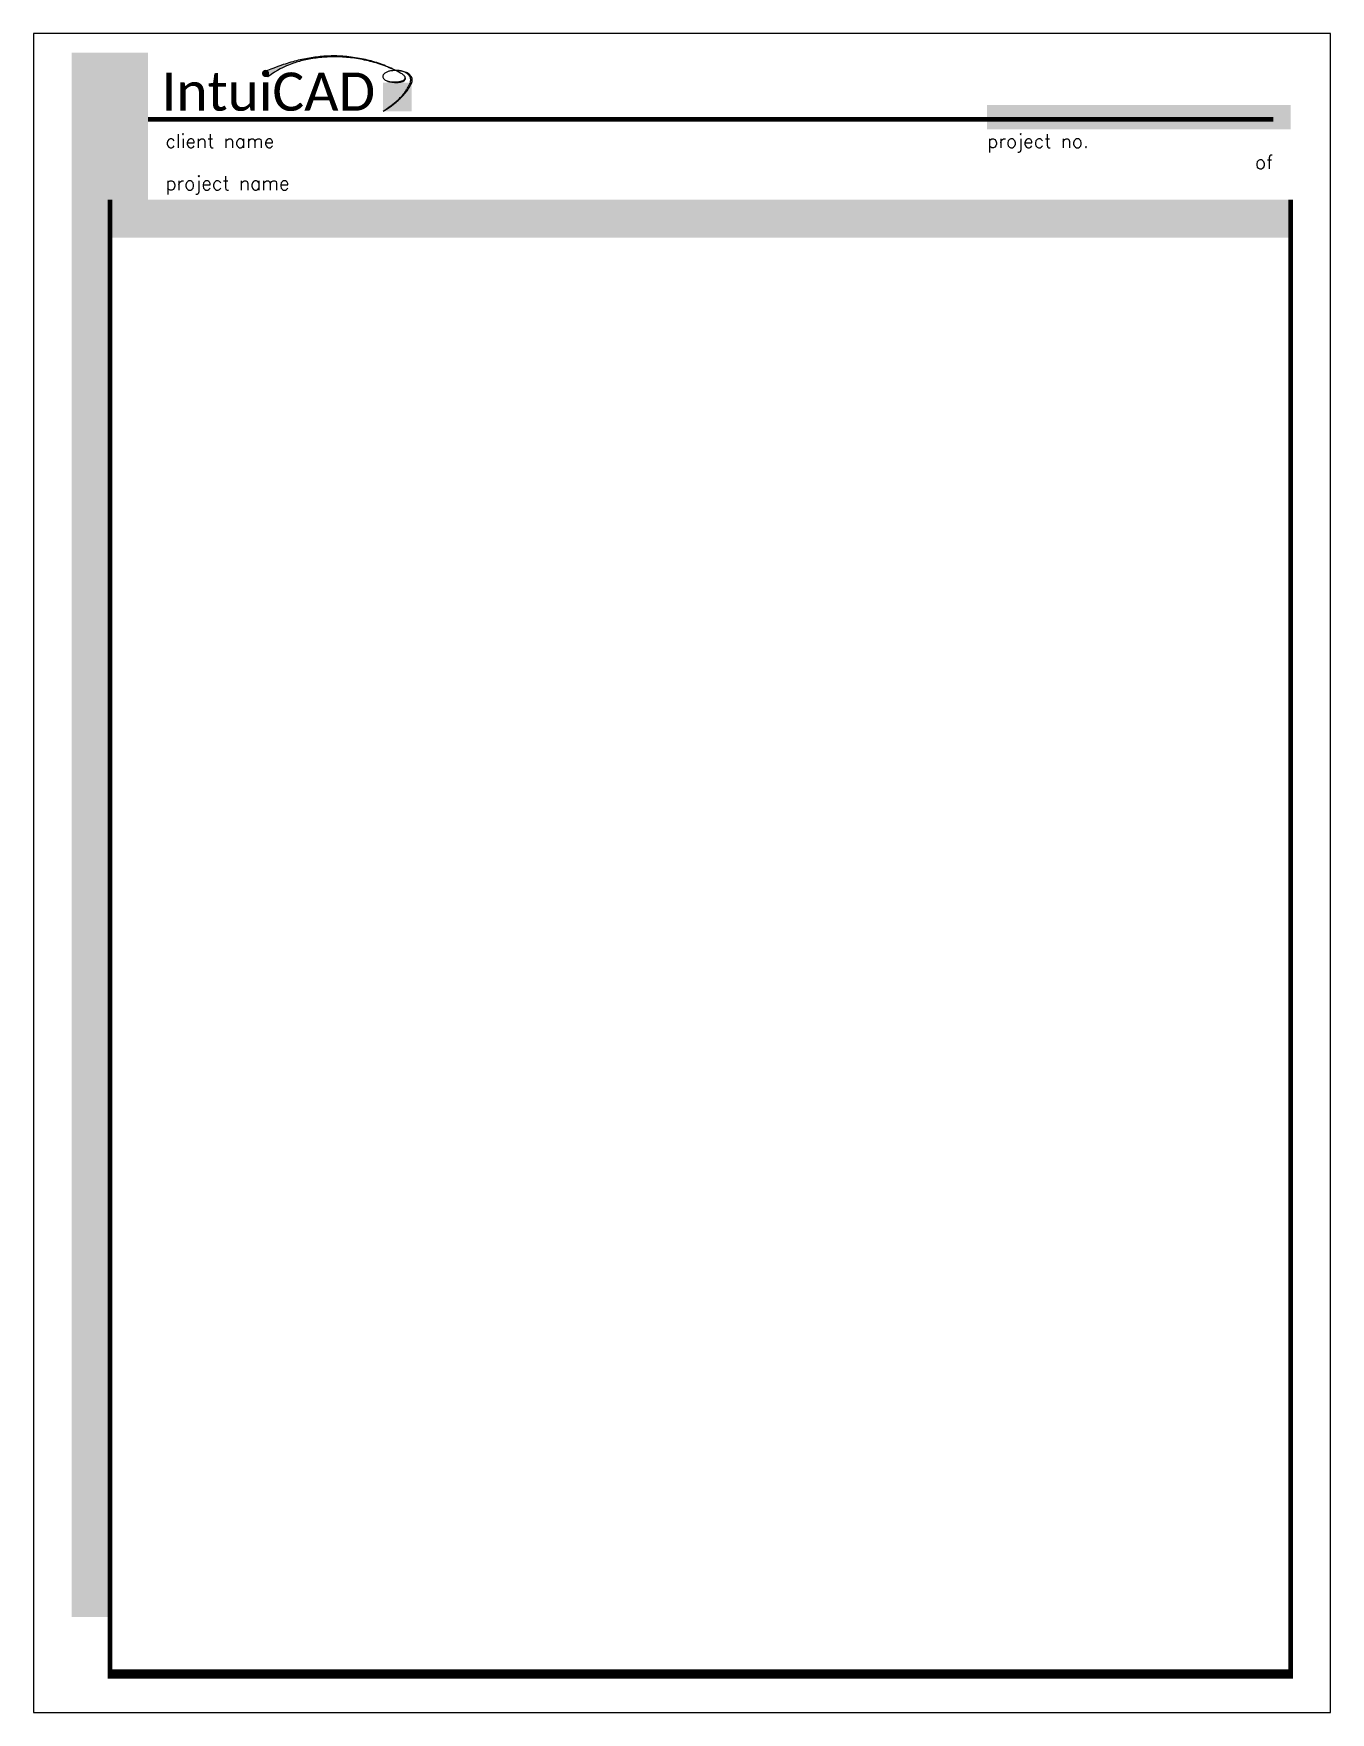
# Model space of a CAD drawing. Header units: inches. Extents: x 0 to 8.5, y 0 to 11.
import ezdxf
from ezdxf.enums import TextEntityAlignment as Align

# ---------------------------------------------------------------- set-up
doc = ezdxf.new("R2010")
doc.units = ezdxf.units.IN
doc.header["$MEASUREMENT"] = 0
doc.layers.get('0').update_dxf_attribs({"linetype": 'CONTINUOUS'})
doc.layers.get('DefPoints').update_dxf_attribs({"linetype": 'CONTINUOUS'})
doc.styles.add('Calibri', font='CALIBRI.TTF')
doc.styles.get("Standard").update_dxf_attribs({"font": 'SIMPLEX.SHX'})

# ---------------------------------------------------------------- blocks, each defined once
blk = doc.blocks.new('*U1')
for points in [[(-0.09257166991550825, 0.2744592406077828), (-0.07362828717787495, 0.2862810298870979), (-0.05649491183353372, 0.2960435848072454), (-0.04094859119698746, 0.3040780748899046), (-0.0267663725827022, 0.3107156696566769), (-0.0137253033052257, 0.3162875386292381), (-0.001602430678993794, 0.3211248513291993), (0.009808986043091328, 0.3255101506817617), (0.02065083985480787, 0.3295314732261438), (0.03104881181136643, 0.3332282289049919), (0.04112858296830268, 0.33663982766112), (0.05101583438078239, 0.3398056794371946), (0.06083624710429147, 0.3427651941760033), (0.07071550219418887, 0.345557781820248), (0.08077928070563145, 0.3482228523126238), (0.09112726089960133, 0.3507921085357371), (0.1017551098574999, 0.3532664251312108), (0.1126324918667377, 0.3556389696806503), (0.1237290712142799, 0.3579029097655679), (0.1350145121871243, 0.3600514129674366), (0.146458479072432, 0.3620776468678386), (0.1580306361572769, 0.3639747790482799), (0.1697006477287838, 0.3657359770902717), (0.1814430632437311, 0.3673552089278047), (0.1932519728385521, 0.3688296439048235), (0.2051263518191885, 0.3701572517176759), (0.217065175491702, 0.3713360020627627), (0.2290674191621572, 0.3723638646364256), (0.2411320581365849, 0.373238809135084), (0.2532580677211996, 0.3739588052550857), (0.2654444232218586, 0.3745218226928309), (0.2776921801281192, 0.3749254028562259), (0.2900107146632763, 0.3751653739993426), (0.3024114832339287, 0.3752371360877866), (0.3149059422468398, 0.3751360890871656), (0.3275055481085373, 0.3748576329630833), (0.3402217572257685, 0.3743971676811526), (0.3530660260053332, 0.3737500932069686), (0.3660498108537263, 0.3729118095061521), (0.3791760702903036, 0.3718792041726475), (0.3924137712860146, 0.3706551153137347), (0.4057233829239669, 0.3692438686650545), (0.4190653742873548, 0.3676497899622904), (0.4324002144599973, 0.3658772049409968), (0.4456883725249675, 0.3639304393368716), (0.4588903175655658, 0.3618138188855458), (0.47196651866535, 0.3595316693226236), (0.4848884874114893, 0.3570866059214195), (0.4976719054062327, 0.3544744021058488), (0.5103434967559691, 0.351689120837448), (0.5229299855671089, 0.3487248250777473), (0.5354580959458867, 0.3455755777883338), (0.5479545519983505, 0.3422354419307956), (0.560446077831061, 0.338698480466598), (0.5729593975500623, 0.3349587563573984), (0.5855086289713564, 0.3310150156456571), (0.5980574647479281, 0.3268847366980179), (0.6105569912428078, 0.3225900809620406), (0.6229582948187292, 0.3181532098852164), (0.6352124618384632, 0.3135962849151932), (0.6472705786645744, 0.308941467499583), (0.6590837316601369, 0.3042109190858042), (0.6706030071876131, 0.2994268011215668), (0.6817733560018376, 0.2946137280219991), (0.692515186424803, 0.289806126072687), (0.7011975274805923, 0.2857608367724866), (0.7015368407384212, 0.2857692370773943), (0.7017117840701587, 0.2857686693683039), (0.6928283228989472, 0.2900534278244615), (0.6822706051251713, 0.295006434044577), (0.6713452566078014, 0.3000129978666513), (0.6601369402203853, 0.3050414785300806), (0.6486912682448877, 0.3100537112721469), (0.6370440903147442, 0.3150099003295574), (0.6252312560636991, 0.3198702499390551), (0.6132886151256814, 0.3245949643372397), (0.6012520171342316, 0.3291442477609348), (0.5891573117232293, 0.3334783044468228), (0.5770403485264227, 0.3375573386315596), (0.5649248629659614, 0.3413530392189674), (0.5527861336181977, 0.3448830337810076), (0.5405873248479872, 0.3481764345566667), (0.5282916010202535, 0.3512623537849358), (0.5158621264996094, 0.3541699037048529), (0.5032620656511885, 0.3569281965553781), (0.4904545828398265, 0.3595663445755006), (0.477402842430125, 0.3621134600043279), (0.464086367159097, 0.3645896487073657), (0.4505501132517115, 0.3669789910568557), (0.4368553953049342, 0.3692565610514498), (0.4230635279159466, 0.3713974326899274), (0.4092358256816834, 0.3733766799710754), (0.3954336031990305, 0.3751693768936075), (0.3817181750652182, 0.3767505974562964), (0.368150855877302, 0.3780954156578646), (0.3547813079493999, 0.3791853506194149), (0.3416125844656667, 0.3800277019513567), (0.3286360863269807, 0.3806362143864748), (0.3158432144348332, 0.3810246326574998), (0.3032253696902428, 0.3812067014972031), (0.2907739529945604, 0.3811961656383414), (0.2784803652489122, 0.3810067698136699), (0.2663360073544024, 0.3806522587559451), (0.2543289806289516, 0.3801445369167), (0.2424341880564828, 0.3794881476225429), (0.2306232330376027, 0.3786857939188613), (0.2188677189726588, 0.3777401788510293), (0.207139249262292, 0.3766540054644443), (0.1954094273072188, 0.3754299768044635), (0.1836498565077435, 0.3740707959165102), (0.1718321402643556, 0.372579165845929), (0.1599349879976107, 0.3709565835137214), (0.147965533207136, 0.3691997213432217), (0.1359380154122373, 0.3673040456333254), (0.1238666741325468, 0.3652650226830296), (0.1117657488874287, 0.36307811879123), (0.09964947919643763, 0.3607388002568515), (0.08753210457904015, 0.3582425333788652), (0.07542786455463946, 0.3555847844561599), (0.06334281255120688, 0.3527614970293236), (0.05125025763115476, 0.3497705236056783), (0.03911532276516161, 0.3466101939340769), (0.02690313092411023, 0.3432788377634672), (0.0145788050787462, 0.3397747848427377), (0.002107468199909257, 0.3360963649207864), (-0.01054575674162705, 0.3322419077465888), (-0.02341574677497682, 0.3282097430690429), (-0.03658363390940467, 0.3239696805257655), (-0.05031557007451182, 0.3193774493092745), (-0.06492396217977381, 0.3142602585008616), (-0.0807212171347883, 0.3084453171817119), (-0.0980197418490788, 0.3017598344331329), (-0.1171319432321355, 0.2940310193363649), (-0.1383702281936053, 0.2850860809726488), (-0.1620470036429528, 0.2747522284232069), (-0.1367802683126554, 0.2433132808851095), (-0.1135480127319334, 0.2602470474476677)], [(0.7637003142348578, 0.2264638518065469), (0.764654977692052, 0.2291973589035301), (0.7651237747144936, 0.2319941280491689), (0.7651638486975917, 0.2348304144370479), (0.7648323430367486, 0.2376824732607261), (0.7641619986209492, 0.2405361754793063), (0.7630879463134851, 0.2434158551138834), (0.7615209144712268, 0.2463554619510724), (0.7593716314510469, 0.2493889457774952), (0.7591409425319765, 0.2496474815884442), (0.7612681762373309, 0.2465746511124687), (0.7626512146453212, 0.2437946139847567), (0.763468484907147, 0.2411376305381543), (0.7637971272307241, 0.2385802720657804), (0.7636979626640353, 0.2361028622256764), (0.763166535615401, 0.2337007341355664), (0.7621820713332196, 0.2313729732780825), (0.7607237950659026, 0.2291186651358643), (0.7587709320618404, 0.2269368951915336), (0.7563027075694438, 0.2248267489277325), (0.7532983468371218, 0.2227873118270995), (0.7497370751132567, 0.2208176693722468), (0.7456046104213075, 0.2189229684902001), (0.7409126418849176, 0.2171326018854494), (0.7356793514028005, 0.2154820237068922), (0.7299229208736079, 0.2140066881033817), (0.7236615321960419, 0.2127420492238157), (0.7169133672687878, 0.2117235612170552), (0.7096966079905914, 0.2109866782319907), (0.7020294362601122, 0.2105668544174968), (0.6939541334448008, 0.2104947983514238), (0.6856093787872864, 0.2107822363275265), (0.6771579509989928, 0.2114361490685344), (0.6687626287913276, 0.2124635172971816), (0.6605861908757032, 0.2138713217361943), (0.6527914159635141, 0.2156665431082914), (0.6455410827661759, 0.2178561621362265), (0.6389979699951068, 0.2204471595427169), (0.6332973824293276, 0.2234342592672807), (0.6284647291184392, 0.226763158116654), (0.624497945179663, 0.2303672961143333), (0.6212630932593207, 0.2343421529072014), (0.621395239456855, 0.2341064715190448), (0.6244984798019934, 0.2302234645424441), (0.6284656529458351, 0.2265146171604213), (0.6332988494329937, 0.2230395854340124), (0.639000159808175, 0.2198580254242435), (0.6455462054815652, 0.2170201855059677), (0.65281173132581, 0.2145386833092422), (0.6606460130790995, 0.2124167287779466), (0.6688983264796625, 0.2106575318559551), (0.6774179472656333, 0.2092643024871554), (0.6860541511753119, 0.2082402506154066), (0.6946562139467966, 0.2075885861845936), (0.7030734113183864, 0.2073125191385881), (0.7111710565354264, 0.2074106239879603), (0.7188786128719366, 0.207862933510027), (0.7261415811092197, 0.2086448450488003), (0.7329054620284766, 0.2097317559482832), (0.7391157564110015, 0.2110990635524974), (0.744717965037987, 0.2127221652054443), (0.7496575886907212, 0.2145764582511429), (0.7538801281504163, 0.2166373400335928), (0.7573496913006822, 0.2188803508717339), (0.7601048144345831, 0.2212816029842299), (0.7622026409475008, 0.2238173515646356)]]:
    blk.add_hatch(color=7).paths.add_polyline_path(points)
h = blk.add_hatch(color=7)
h.paths.add_polyline_path([(0.8099431024236102, 0.227983837890724), (0.8088810167331416, 0.2343884877429645), (0.8067744723771685, 0.2405055730473942), (0.8037280239735481, 0.2463049120876628), (0.7998462261401348, 0.2517563231474151), (0.7952336334947786, 0.2568296245102988), (0.7899948006553476, 0.2614946344599465), (0.7842342822396856, 0.2657211712800165), (0.7780566328656612, 0.2694790532541453), (0.7715626076608225, 0.2727490535380805), (0.764837763791527, 0.2755557647759208), (0.7579638589338696, 0.277934734483881), (0.7510226507639098, 0.2799215101781589), (0.7440958969576964, 0.2815516393749642), (0.7372653551913243, 0.2828606695905007), (0.7306127831408747, 0.28388414834097), (0.7242199384823765, 0.2846576231425821), (0.718147576602081, 0.2852136228223634), (0.7123724437267144, 0.2855726014506517), (0.706850283793187, 0.2857519944086082), (0.7017117840701604, 0.2857686693683028), (0.7018438542455009, 0.2857049679810058), (0.7066915358550562, 0.2856370881274166), (0.7120981272895947, 0.2853740433967529), (0.7177119722598039, 0.2848983199867745), (0.7235697069277408, 0.2841869670148207), (0.7296881810556793, 0.2832176097410894), (0.736005098806738, 0.2819701779971762), (0.7424383779442311, 0.2804251777575375), (0.7489059362315046, 0.278563114996623), (0.7553256914318555, 0.2763644956888933), (0.7616155613086258, 0.2738098258087949), (0.7676934636251379, 0.270879611330783), (0.773477316144693, 0.2675543582293156), (0.778887139796344, 0.2638211404081636), (0.78385136817192, 0.2596933034884283), (0.7883005380289402, 0.2551907610205302), (0.7921651861249576, 0.2503334265548949), (0.7953758492174955, 0.2451412136419446), (0.7978630640641012, 0.239634035832097), (0.7995573674223061, 0.2338318066757805), (0.8003892960496454, 0.2277544397234152), (0.8003195851537287, 0.2214293399133487), (0.7994297637424485, 0.2149138777356503), (0.7978315592737705, 0.2082729150683196), (0.7970675288558519, 0.2059400887983065), (0.80637143213231, 0.2059400887983063), (0.8069596924357311, 0.207527668932159), (0.80885423670322, 0.214486304955344), (0.8098984945015452, 0.2213285219004253)])
h.paths.add_polyline_path([(0.8043642251061868, 0.2005230957075508), (0.80637143213231, 0.2059400887983065), (0.7970675288558523, 0.2059400887983065), (0.7956366992056615, 0.201571313789356), (0.7929569109960842, 0.1948739357767555), (0.7899039221030143, 0.1882456429085206), (0.7865894599844104, 0.1817512970626505), (0.7831252520982243, 0.1754557601171303), (0.7796035922293864, 0.1694088460218166), (0.7760390394705255, 0.163600177014033), (0.7724267192412692, 0.1580043274029979), (0.7687617569611512, 0.1525958714978231), (0.7650392780498084, 0.1473493836077377), (0.7612544079268414, 0.1422394380419365), (0.7574022720118269, 0.1372406091095799), (0.7534779957243197, 0.1323274711198363), (0.7494703367068808, 0.1274726532020116), (0.7453425814936573, 0.1226410037658141), (0.7410516488417228, 0.1177954260410541), (0.736554457508178, 0.112898823257565), (0.731807926250093, 0.1079140986451512), (0.726768973824565, 0.1028041554336476), (0.721394518988686, 0.09753189685286734), (0.7156414804994734, 0.09206022613258402), (0.7094046563550328, 0.08631646774851642), (0.7023303615171331, 0.08008563115966516), (0.6940027901885034, 0.07311714707088046), (0.6840061365719144, 0.06516044618704009), (0.6719245948701006, 0.05596495921300182), (0.6573423592858002, 0.04528011685362465), (0.6398436240217468, 0.03285534981376803), (0.6190125832807226, 0.01844008879830761), (0.640546081738811, 0.03233937682274279), (0.6585072167921561, 0.04433782158417243), (0.6733627622549562, 0.05467605773565221), (0.6855794919414097, 0.06359471993025134), (0.695624179665726, 0.07133444282103651), (0.7039635992421279, 0.07813586106108628), (0.7110645244847703, 0.0842396093034341), (0.7173937292078986, 0.08988632220117387), (0.7233435361766319, 0.09528229562912793), (0.729008463959688, 0.1004964703490836), (0.7344085800766732, 0.1055634483445482), (0.7395639520472393, 0.1105178315990729), (0.74449464739104, 0.1153942220962143), (0.7492207336276745, 0.1202272218194924), (0.7537622782768044, 0.1250514327524441), (0.758139348858018, 0.1299014568786008), (0.7623726328986226, 0.1348112553718892), (0.76648529795615, 0.1398122261675365), (0.770501131595856, 0.1449351263912582), (0.7744439213829711, 0.1502107131686874), (0.7783374548826508, 0.1556697436254508), (0.7822055196601442, 0.1613429748872153), (0.786071903280659, 0.1672611640796122), (0.7899603933093912, 0.1734550683283016), (0.7938659188161782, 0.1799385715918895), (0.7976679748893091, 0.1866580651607326), (0.8012171981216777, 0.193543067158183)])
at = {"color": 7}
blk.add_line((-0.1367802683126559, 0.2433132808851095), (-0.1620470036429532, 0.274752228423206), dxfattribs=at)
for points in [[(0.6190125832807195, 0.0184400887983065), (0.6405460817388132, 0.03233937682274679), (0.6585072167921565, 0.04433782158417321), (0.673362762254954, 0.05467605773565265), (0.6855794919414097, 0.06359471993025223), (0.6956241796657286, 0.07133444282103851), (0.7039635992421168, 0.07813586106107873), (0.7110645244847774, 0.08423960930343966), (0.7173937292079159, 0.08988632220118764), (0.7233435361766422, 0.09528229562913548), (0.7290084639596844, 0.1004964703490752), (0.7344085800766759, 0.1055634483445431), (0.7395639520472496, 0.1105178315990771), (0.7444946473910391, 0.1153942220962134), (0.7492207336276776, 0.1202272218194897), (0.7537622782767986, 0.1250514327524428), (0.758139348858034, 0.1299014568786097), (0.762372632898615, 0.1348112553718792), (0.7664852979561557, 0.1398122261675485), (0.770501131595868, 0.1449351263912668), (0.7744439213829627, 0.1502107131686825), (0.7783374548826508, 0.1556697436254448), (0.7822055196601442, 0.1613429748872026), (0.7860719032806532, 0.1672611640796051), (0.7899603933093903, 0.1734550683283007), (0.7938659188161808, 0.1799385715918851), (0.79766797488931, 0.1866580651607375), (0.8012171981216786, 0.1935430671581837), (0.8043642251061859, 0.2005230957075497), (0.8069596924357328, 0.207527668932161), (0.8088542367032191, 0.2144863049553438), (0.8098984945015447, 0.2213285219004237), (0.8099431024236107, 0.2279838378907264), (0.808881016733142, 0.2343884877429641), (0.8067744723771689, 0.2405055730473953), (0.8037280239735473, 0.2463049120876646), (0.7998462261401326, 0.2517563231474169), (0.7952336334947804, 0.2568296245102968), (0.7899948006553471, 0.2614946344599487), (0.7842342822396878, 0.265721171280018), (0.7780566328656581, 0.2694790532541489), (0.7715626076608167, 0.2727490535380799), (0.7648377637915301, 0.2755557647759221), (0.7579638589338692, 0.2779347344838805), (0.7510226507639032, 0.2799215101781598), (0.7440958969577013, 0.2815516393749646), (0.7372653551913336, 0.2828606695905), (0.7306127831408699, 0.2838841483409709), (0.7242199384823801, 0.2846576231425817), (0.7181475766020725, 0.2852136228223634), (0.7123724437267113, 0.2855726014506517), (0.7068502837931981, 0.285751994408608), (0.7015368407384367, 0.2857692370773937), (0.6963878584993296, 0.2856417648381708), (0.6913590810127795, 0.2853870130721006), (0.6864062522156887, 0.2850224171603448), (0.6814851160449603, 0.2845654124840649), (0.6765611315338275, 0.2840252227818367), (0.6716386181008446, 0.2833782252218928), (0.6667316102608983, 0.2825925853298796), (0.6618541425288736, 0.2816364686314443), (0.6570202494196554, 0.2804780406522334), (0.6522439654481308, 0.2790854669178933), (0.6475393251291842, 0.277426912954071), (0.642920362977701, 0.2754705442864132), (0.6384144779101099, 0.273194114029367), (0.6341025264490044, 0.2706137256525822), (0.6300787295185214, 0.2677550702145093), (0.6264373080427973, 0.2646438387735979), (0.6232724829459687, 0.2613057223882989), (0.6206784751521722, 0.2577664121170617), (0.6187495055855444, 0.2540515990183374), (0.6175797951702214, 0.2501869741505758), (0.6172482097670923, 0.2462038894059908), (0.6177721949840552, 0.2421563400118523), (0.6191538413657597, 0.2381039820291928), (0.6213952394568555, 0.234106471519046), (0.6244984798019938, 0.2302234645424448), (0.6284656529458245, 0.2265146171604229), (0.6332988494329964, 0.2230395854340128), (0.6390001598081613, 0.2198580254242481), (0.6455462054815603, 0.217020185505969), (0.6528117313258043, 0.2145386833092442), (0.6606460130790969, 0.2124167287779499), (0.6688983264796403, 0.2106575318559616), (0.6774179472656378, 0.2092643024871557), (0.6860541511752923, 0.2082402506154075), (0.6946562139468068, 0.2075885861845932), (0.7030734113183837, 0.2073125191385887), (0.7111710565353998, 0.2074106239879592), (0.7188786128719254, 0.207862933510025), (0.7261415811092041, 0.2086448450487968), (0.7329054620284788, 0.2097317559482843), (0.7391157564109939, 0.2110990635524976), (0.7447179650379924, 0.212722165205447), (0.7496575886907185, 0.214576458251142), (0.7538801281504154, 0.216637340033593), (0.7573496913006875, 0.2188803508717381), (0.7601048144345804, 0.2212816029842268), (0.7622026409475012, 0.2238173515646369), (0.7637003142348561, 0.2264638518065463), (0.7646549776920516, 0.2291973589035323), (0.7651237747144949, 0.2319941280491731), (0.7651638486975917, 0.2348304144370461), (0.7648323430367491, 0.2376824732607292), (0.7641619986209506, 0.2405361754793061), (0.7630879463134873, 0.2434158551138845), (0.7615209144712282, 0.2463554619510777), (0.759371631451042, 0.2493889457774998), (0.7565508256097969, 0.2525502563797641), (0.7529692253043617, 0.2558733435444842), (0.7485375588916053, 0.2593921570582738), (0.7431665547283958, 0.2631406467077466), (0.7367975573656974, 0.2671421023550729), (0.7294943761308598, 0.2713771741646478), (0.721351436545327, 0.275815852376424), (0.7124631641305427, 0.2804281272303539), (0.7029239844079523, 0.2851839889663894), (0.692828322899001, 0.2900534278244831), (0.6822706051251318, 0.2950064340445868), (0.6713452566077894, 0.3000129978666533), (0.6601369402204683, 0.3050414785300941), (0.648691268244857, 0.3100537112721613), (0.6370440903146927, 0.3150099003295661), (0.6252312560637133, 0.3198702499390205), (0.6132886151256566, 0.3245949643372354), (0.60125201713426, 0.329144247760923), (0.5891573117232612, 0.3334783044467944), (0.5770403485263987, 0.3375573386315611), (0.5649248629659273, 0.3413530392189836), (0.5527861336181742, 0.3448830337810178), (0.5405873248479841, 0.3481764345566678), (0.5282916010202025, 0.3512623537849386), (0.5158621264996733, 0.3541699037048343), (0.5032620656512422, 0.3569281965553597), (0.4904545828397536, 0.3595663445755191), (0.477402842430053, 0.3621134600043174), (0.464086367159014, 0.3645896487073832), (0.4505501132516293, 0.3669789910568422), (0.4368553953049205, 0.3692565610514447), (0.4230635279159097, 0.3713974326899405), (0.4092358256816185, 0.37337667997108), (0.3954336031990687, 0.3751693768936133), (0.3817181750652822, 0.3767505974562904), (0.3681508558772811, 0.3780954156578611), (0.3547813079494505, 0.3791853506194105), (0.3416125844656316, 0.3800277019513618), (0.3286360863270287, 0.3806362143864723), (0.315843214434847, 0.3810246326575006), (0.3032253696902908, 0.3812067014972043), (0.2907739529945644, 0.3811961656383411), (0.2784803652488735, 0.3810067698136688), (0.2663360073544224, 0.3806522587559453), (0.2543289806289707, 0.3801445369166998), (0.2424341880565001, 0.3794881476225436), (0.2306232330375485, 0.3786857939188599), (0.2188677189726521, 0.3777401788510322), (0.2071392492623488, 0.3766540054644427), (0.1954094273071753, 0.3754299768044751), (0.1836498565076684, 0.3740707959165119), (0.1718321402643656, 0.3725791658459363), (0.1599349879976258, 0.3709565835137225), (0.1479655332070963, 0.3691997213432121), (0.1359380154122455, 0.3673040456333376), (0.1238666741325426, 0.3652650226830321), (0.1117657488874569, 0.3630781187912275), (0.09964947919645717, 0.360738800256857), (0.08753210457901195, 0.3582425333788537), (0.07542786455459083, 0.3555847844561497), (0.06334281255121821, 0.3527614970293418), (0.05125025763114388, 0.3497705236056812), (0.03911532276517293, 0.3466101939340827), (0.0269031309241109, 0.3432788377634612), (0.01457880507876308, 0.3397747848427322), (0.002107468199934792, 0.3360963649208102), (-0.01054575674156866, 0.3322419077466101), (-0.02341574677494196, 0.3282097430690472), (-0.03658363390943886, 0.3239696805257586), (-0.05031557007455045, 0.319377449309272), (-0.06492396217982732, 0.3142602585008381), (-0.08072121713481983, 0.3084453171817063), (-0.09801974184907813, 0.3017598344331269), (-0.1171319432321533, 0.2940310193363505), (-0.1383702281935949, 0.2850860809726268), (-0.1620470036429539, 0.274752228423206)], [(0.6190125832807195, 0.0184400887983065), (0.639843624021757, 0.03285534981377103), (0.6573423592857989, 0.04528011685362321), (0.6719245948701001, 0.05596495921300071), (0.684006136571918, 0.0651604461870412), (0.6940027901885087, 0.07311714707088246), (0.7023303615171282, 0.08008563115966205), (0.7094046563550328, 0.08631646774851776), (0.7156414804994774, 0.09206022613258735), (0.7213945189886638, 0.09753189685284913), (0.726768973824565, 0.102804155433645), (0.731807926250097, 0.1079140986451566), (0.7365544575081776, 0.1128988232575663), (0.7410516488417228, 0.1177954260410565), (0.7453425814936502, 0.1226410037658092), (0.7494703367068763, 0.1274726532020065), (0.7534779957243184, 0.132327471119831), (0.7574022720118082, 0.1372406091095704), (0.7612544079268387, 0.1422394380419369), (0.7650392780498178, 0.1473493836077486), (0.7687617569611535, 0.1525958714978237), (0.7724267192412541, 0.1580043274029796), (0.7760390394705278, 0.163600177014035), (0.7796035922293824, 0.1694088460218075), (0.7831252520982256, 0.1754557601171152), (0.7865894599844033, 0.18175129706264), (0.7899039221030125, 0.1882456429085206), (0.7929569109960873, 0.1948739357767593), (0.7956366992056619, 0.2015713137893587), (0.7978315592737709, 0.2082729150683211), (0.799429763742448, 0.214913877735649), (0.8003195851537283, 0.2214293399133449), (0.8003892960496454, 0.2277544397234113), (0.7995573674223057, 0.2338318066757796), (0.7978630640641008, 0.2396340358320985), (0.7953758492174955, 0.2451412136419451), (0.7921651861249531, 0.2503334265548975), (0.7883005380289384, 0.2551907610205328), (0.7838513681719143, 0.259693303488429), (0.7788871397963458, 0.2638211404081632), (0.7734773161446961, 0.2675543582293129), (0.7676934636251317, 0.2708796113307843), (0.7616155613086267, 0.2738098258087955), (0.7553256914318581, 0.2763644956888935), (0.7489059362315019, 0.278563114996625), (0.7424383779442351, 0.2804251777575368), (0.736005098806734, 0.2819701779971757), (0.7296881810556753, 0.2832176097410883), (0.7235697069277359, 0.2841869670148216), (0.7177119722598008, 0.2848983199867743), (0.7120981272895955, 0.2853740433967529), (0.7066915358550526, 0.2856370881274166), (0.7014555617941066, 0.2857104050614236), (0.6963535689446904, 0.2856169450814334), (0.6913489211447384, 0.2853796590701043), (0.6864049822321837, 0.2850214979100951), (0.6814851160449603, 0.2845654124840649), (0.6765611315338275, 0.2840252227818367), (0.6716386181008446, 0.2833782252218928), (0.6667316102608983, 0.2825925853298796), (0.6618541425288736, 0.2816364686314443), (0.6570202494196554, 0.2804780406522334), (0.6522439654481308, 0.2790854669178933), (0.6475393251291842, 0.277426912954071), (0.642920362977701, 0.2754705442864132), (0.6384144779101099, 0.273194114029367), (0.6341025264490044, 0.2706137256525822), (0.6300787295185214, 0.2677550702145093), (0.6264373080427973, 0.2646438387735979), (0.6232724829459687, 0.2613057223882989), (0.6206784751521722, 0.2577664121170617), (0.6187495055855444, 0.2540515990183374), (0.6175797951702214, 0.2501869741505758), (0.6172482054901135, 0.246205040058566), (0.6177721607682259, 0.2421655452324531), (0.6191537258873364, 0.2381350496487211), (0.6213949657302226, 0.2341801132838541), (0.6244979451796638, 0.2303672961143359), (0.6284647291184374, 0.2267631581166503), (0.6332973824293219, 0.2234342592672816), (0.6389979699950962, 0.2204471595427133), (0.6455410827661728, 0.2178561621362276), (0.6527914159635092, 0.2156665431082965), (0.6605861908756957, 0.2138713217361905), (0.6687626287913245, 0.21246351729718), (0.6771579509989879, 0.2114361490685353), (0.6856093787872767, 0.2107822363275262), (0.6939541334447826, 0.2104947983514232), (0.7020294362600975, 0.2105668544174966), (0.7096966079905994, 0.210986678231992), (0.7169133672688105, 0.2117235612170563), (0.7236615321960392, 0.2127420492238121), (0.7299229208735941, 0.2140066881033815), (0.7356793514027845, 0.2154820237068873), (0.740912641884918, 0.2171326018854518), (0.7456046104213035, 0.218922968490197), (0.7497370751132505, 0.2208176693722457), (0.7532983468371147, 0.2227873118270944), (0.7563027075694461, 0.2248267489277358), (0.7587709320618422, 0.2269368951915365), (0.7607237950659013, 0.2291186651358641), (0.7621820713332214, 0.2313729732780847), (0.7631665356153997, 0.2337007341355657), (0.7636979626640349, 0.236102862225674), (0.7637971272307237, 0.2385802720657761), (0.7634684849071484, 0.2411376305381558), (0.7626512146453203, 0.2437946139847635), (0.7612681762373349, 0.2465746511124662), (0.7592422294752886, 0.2495011706281305), (0.7564962341512756, 0.252597601238624), (0.7529530500573923, 0.255887371650813), (0.7485355369857337, 0.259393910571565), (0.7431665547283958, 0.2631406467077466), (0.736796107659799, 0.2671409574395549), (0.72948277848367, 0.2713680148405062), (0.7213122944860603, 0.2757849396574461), (0.7123703829530218, 0.2803548526372206), (0.7027427711706072, 0.2850408745266761), (0.6925151864248683, 0.2898061260726583), (0.6817733560018563, 0.2946137280220136), (0.6706030071876233, 0.2994268011215875), (0.6590837316600858, 0.3042109190858233), (0.6472705786646117, 0.3089414674995539), (0.6352124618384339, 0.3135962849152085), (0.6229582948187861, 0.3181532098852173), (0.6105569912428997, 0.3225900809620095), (0.5980574647480085, 0.3268847366980152), (0.5855086289713439, 0.3310150156456639), (0.57295939755014, 0.3349587563573853), (0.5604460778310428, 0.3386984804666116), (0.5479545519983599, 0.3422354419307851), (0.5354580959458125, 0.3455755777883509), (0.5229299855671222, 0.3487248250777533), (0.5103434967560104, 0.3516891208374375), (0.4976719054061981, 0.3544744021058486), (0.484888487411408, 0.3570866059214306), (0.4719665186653602, 0.3595316693226289), (0.458890317565596, 0.3618138188855413), (0.445688372524932, 0.3639304393368781), (0.4324002144600049, 0.3658772049410022), (0.4190653742874494, 0.3676497899622775), (0.405723382923903, 0.369243868665067), (0.392413771286, 0.3706551153137341), (0.3791760702903778, 0.371879204172642), (0.3660498108536713, 0.3729118095061543), (0.353066026005299, 0.3737500932069724), (0.3402217572258089, 0.3743971676811515), (0.3275055481085293, 0.3748576329630848), (0.3149059422467905, 0.3751360890871658), (0.3024114832339212, 0.3752371360877877), (0.2900107146632506, 0.3751653739993437), (0.2776921801281086, 0.3749254028562274), (0.2654444232218248, 0.374521822692832), (0.2532580677211632, 0.3739588052550886), (0.2411320581366289, 0.3732388091350807), (0.2290674191621626, 0.3723638646364293), (0.2170651754917038, 0.3713360020627559), (0.2051263518191929, 0.370157251717681), (0.1932519728385701, 0.3688296439048264), (0.1814430632437757, 0.3673552089278127), (0.1697006477287498, 0.3657359770902615), (0.1580306361572622, 0.3639747790482695), (0.1464584790723996, 0.3620776468678368), (0.1350145121870786, 0.3600514129674393), (0.1237290712142157, 0.3579029097655526), (0.1126324918667275, 0.3556389696806526), (0.1017551098575301, 0.353266425131215), (0.09112726089954049, 0.350792108535716), (0.08077928070567453, 0.3482228523126309), (0.0707155021941378, 0.3455577818202353), (0.06083624710429014, 0.3427651941760013), (0.05101583438078039, 0.3398056794372006), (0.04112858296825739, 0.3366398276611058), (0.03104881181136954, 0.3332282289049879), (0.02065083985476546, 0.3295314732261192), (0.009808986043094658, 0.325510150681771), (-0.001602430678994904, 0.3211248513292155), (-0.01372530330521349, 0.3162875386292388), (-0.02676637258270598, 0.3107156696566824), (-0.0409485911969768, 0.3040780748899024), (-0.05649491183353017, 0.2960435848072549), (-0.07362828717787073, 0.2862810298870959), (-0.09257166991550225, 0.2744592406077813), (-0.1135480127319292, 0.260247047447667), (-0.1367802683126563, 0.2433132808851093)]]:
    blk.add_lwpolyline(points, dxfattribs=at)
at = {"color": 1}
blk.add_solid([(0.6190125832807195, 0.0184400887983065), (0.6190125832807195, 0.2059400887983065), (0.8065125832807195, 0.0184400887983065), (0.8065125832807195, 0.2059400887983065)], dxfattribs=at)
at = {"color": 7, "style": 'Calibri'}
blk.add_text('IntuiCAD', height=0.25, dxfattribs=at).set_placement((-0.1333912628731267, 0.02209393495215273), align=Align.CENTER)

msp = doc.modelspace()

# ---------------------------------------------------------------- linework, layer by layer
at = {"const_width": 0.03125}
msp.add_lwpolyline([(8.093749951710285, 10.40666999810656), (0.718772040679239, 10.40666999810657)], dxfattribs=at)
msp.add_lwpolyline([(0.4697904545336407, 9.881189931020586, 0.03125, 0.03125, 0), (0.4695486083456544, 0.22076999810656, 0.0625, 0.0625, 0), (8.207631624640895, 0.22076999810656, 0.03125, 0.03125, 0), (8.207628278779685, 9.881189934309361, 0.03125, 0.03125, 0)], format="xyseb")
at = {"color": 1}
for points in [[(0.2187299517102854, 10.84413999810656), (0.7187299517102854, 10.84413999810656), (0.2187299517102854, 9.881189934309361), (0.7187299517102854, 9.881189927759594)], [(0.4700595929101558, 10.84413999810656), (0.4695499517102858, 9.880979957540113), (0.7187299517102859, 10.84413999810656), (0.7187299517102859, 9.880979957540113)], [(6.218749951710286, 10.50040999810656), (6.218749951710286, 10.34068999810656), (8.207629951710286, 10.50040999810656), (8.207629951710286, 10.34068999810656)], [(0.2187299517102854, 9.881189934309361), (0.2187299517102854, 0.5949699773771714), (0.4697904419194447, 9.881189931020586), (0.4697904545336407, 0.5949699773771714)]]:
    msp.add_solid(points, dxfattribs=at)
msp.add_solid([(0.4697904545336531, 9.881189934309361), (0.469783739213355, 9.631189934309361), (8.207629951710286, 9.881189934309361), (8.207629951710286, 9.631189934309361)])
at = {"layer": 'DefPoints'}
for p, q in [((-0.03125004828971356, 10.96874999810656), (-0.03125004828971356, -0.03125000189344007)), ((8.468749951710285, 10.96874999810656), (-0.03125004828971356, 10.96874999810656)), ((8.468749951710285, -0.03125000189344004), (8.468749951710285, 10.96874999810656)), ((-0.03125004828971356, -0.03125000189344007), (8.468749951710285, -0.03125000189344004))]:
    msp.add_line(p, q, dxfattribs=at)

# ---------------------------------------------------------------- block references
msp.add_blockref('*U1', (1.640506012106767, 10.44111263423147))

# ---------------------------------------------------------------- texts
for s, p in [('client name', (0.8326099517102876, 10.30943999810656)), ('project no.', (6.218749951710286, 10.30943999810656))]:
    msp.add_text(s, height=0.09).set_placement(p, align=Align.TOP_LEFT)
msp.add_text('of', height=0.09).set_placement((8.093749951710286, 10.12656496671777), align=Align.MIDDLE_RIGHT)
msp.add_text('project name', height=0.09).set_placement((0.8326099517102876, 9.943689935328981))

doc.saveas('drawing.dxf')
